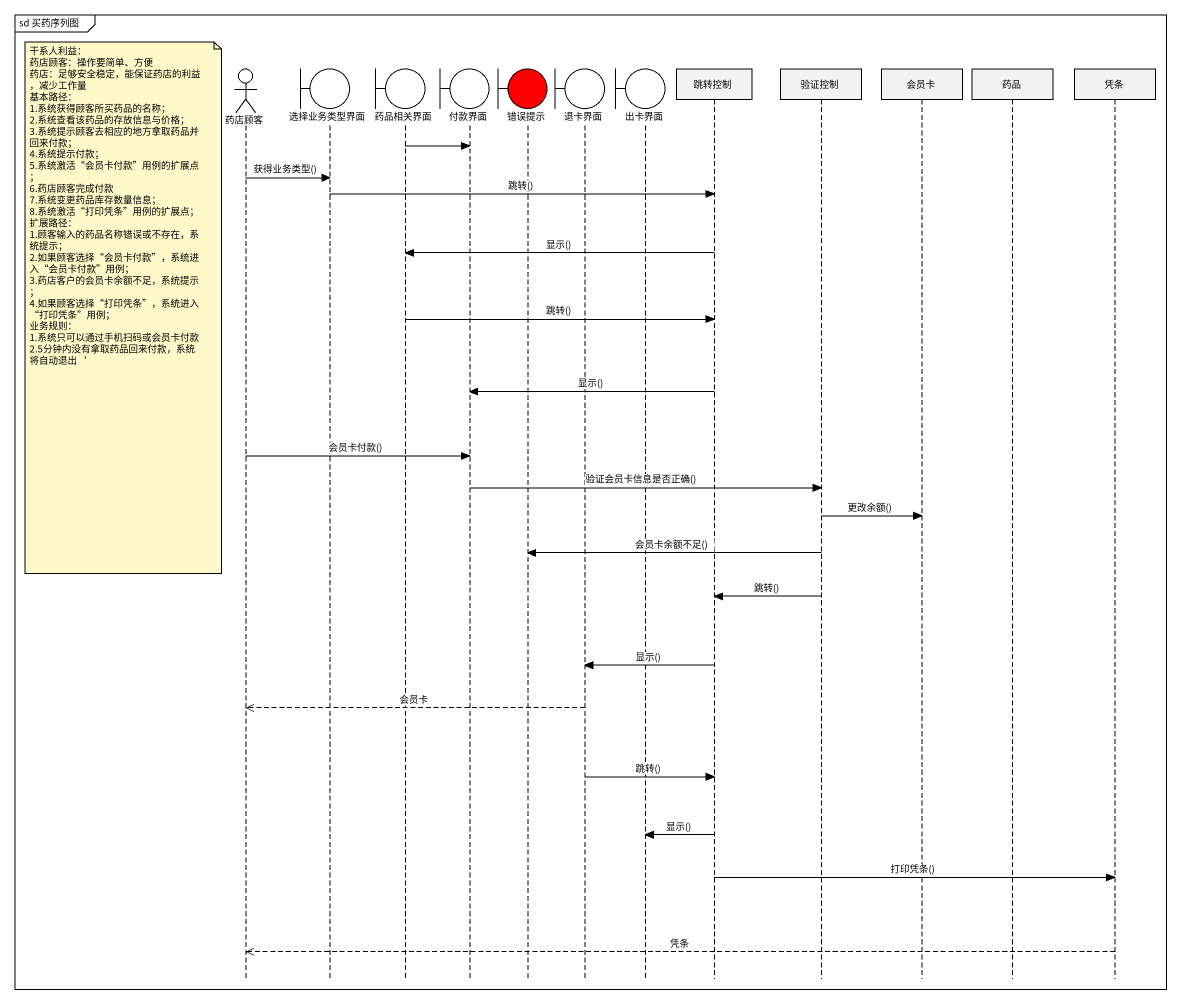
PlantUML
@startuml
mainframe sd 买药序列图
hide footbox
actor 药店顾客
boundary 选择业务类型界面
boundary 药品相关界面
boundary 付款界面
boundary 错误提示 #FF0000
boundary 退卡界面
boundary 出卡界面
participant 跳转控制
participant 验证控制
participant 会员卡
participant 药品
participant 凭条

药品相关界面 -> 付款界面
药店顾客 -> 选择业务类型界面 : 获得业务类型()
选择业务类型界面 -> 跳转控制 : 跳转()
跳转控制 -> 药品相关界面 : 显示()
note left of 药店顾客
  干系人利益：
  药店顾客：操作要简单、方便
  药店：足够安全稳定，能保证药店的利益，减少工作量
  基本路径：
  1.系统获得顾客所买药品的名称；
  2.系统查看该药品的存放信息与价格；
  3.系统提示顾客去相应的地方拿取药品并回来付款；
  4.系统提示付款；
  5.系统激活“会员卡付款”用例的扩展点；
  6.药店顾客完成付款
  7.系统变更药品库存数量信息；
  8.系统激活“打印凭条”用例的扩展点；
  扩展路径：
  1.顾客输入的药品名称错误或不存在，系统提示；
  2.如果顾客选择“会员卡付款”，系统进入“会员卡付款”用例；
  3.药店客户的会员卡余额不足，系统提示；
  4.如果顾客选择“打印凭条”，系统进入“打印凭条”用例；
  业务规则：
  1.系统只可以通过手机扫码或会员卡付款
  2.5分钟内没有拿取药品回来付款，系统将自动退出‘
end note
药品相关界面 -> 跳转控制 : 跳转()
跳转控制 -> 付款界面 : 显示()
药店顾客 -> 付款界面 : 会员卡付款()
付款界面 -> 验证控制 : 验证会员卡信息是否正确()
验证控制 -> 会员卡 : 更改余额()
验证控制 -> 错误提示 : 会员卡余额不足()
验证控制 -> 跳转控制 : 跳转()
跳转控制 -> 退卡界面 : 显示()
退卡界面 -->> 药店顾客 : 会员卡
退卡界面 -> 跳转控制 : 跳转()
跳转控制 -> 出卡界面 : 显示()
跳转控制 -> 凭条 : 打印凭条()
凭条 -->> 药店顾客 : 凭条
@enduml
